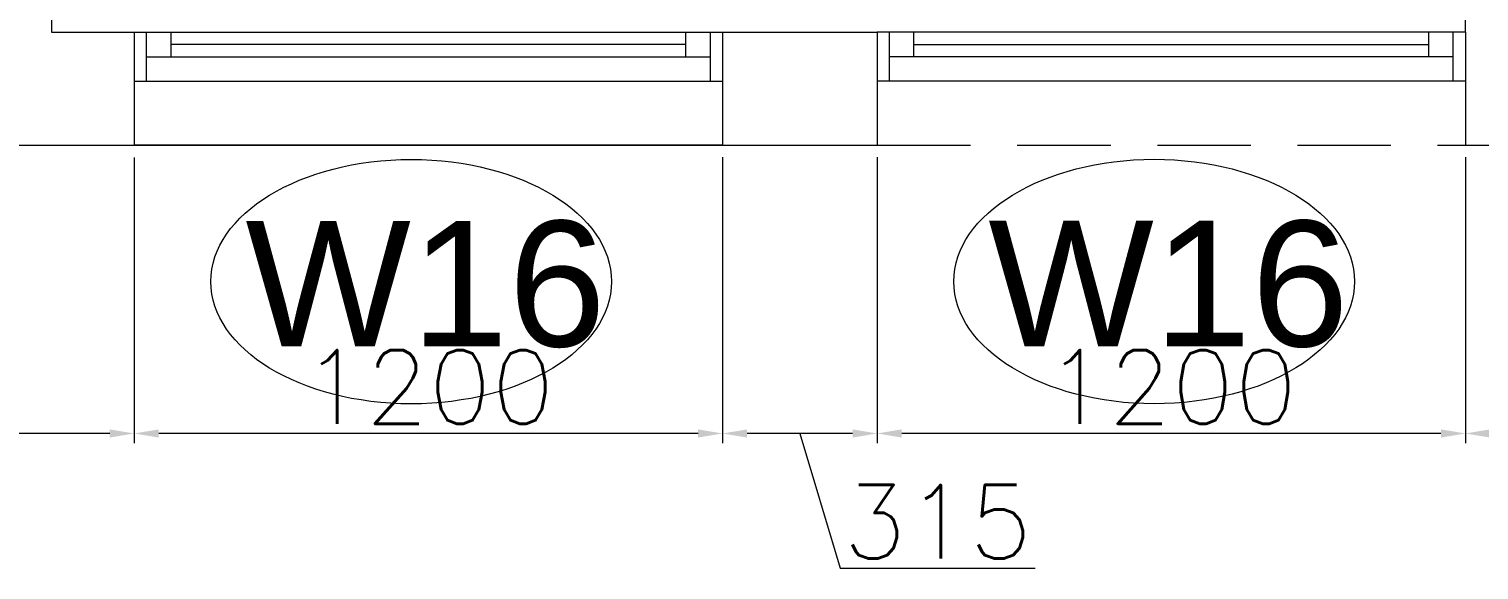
# Model space of a CAD drawing. Header units: millimetres. Extents: x -2143172 to 5255, y -610845 to 279739.
# Drawn here: x -1157859 to -1154901, y -596085 to -594981 of the extents above; entities that cross this region are included whole.
import ezdxf

# ---------------------------------------------------------------- set-up
doc = ezdxf.new("R2010")
doc.units = ezdxf.units.MM
doc.header["$LTSCALE"] = 30
doc.linetypes.add('HIDDEN', pattern=[9.525, 6.35, -3.175])
doc.linetypes.add('HIDDEN2', pattern=[0.1875, 0.125, -0.0625])
doc.layers.get('0').update_dxf_attribs({"lineweight": 5})
doc.layers.get('Defpoints').update_dxf_attribs({"lineweight": 5})
for name, color, linetype, lineweight in [('Al Window tag', 5, 'Continuous', 5), ('Aluminum', 7, 'Continuous', 5), ('dims.', 152, 'Continuous', 5), ('Proj', 7, 'HIDDEN2', 5), ('Walls', 32, 'Continuous', 5)]:
    doc.layers.add(name, color=color, linetype=linetype, lineweight=lineweight)
doc.styles.add('SIMPLEX', font='SIMPLEX.shx', dxfattribs={"height": 150})
doc.styles.add('TTLB-A0-JeddahDP$0$swis721', font='swiss.ttf')
doc.dimstyles.new('Buk', dxfattribs={"dimtxt": 150, "dimasz": 50, "dimexe": 20, "dimexo": 25, "dimgap": 20, "dimtad": 1, "dimdec": 0, "dimrnd": 5, "dimdsep": 46, "dimtxsty": 'SIMPLEX', "dimcen": 0, "dimdle": 20, "dimclrd": 256, "dimclre": 256, "dimclrt": 256, "dimadec": 0, "dimazin": 0, "dimtfac": 0.0075, "dimtdec": 0, "dimtmove": 1, "dimatfit": 2, "dimldrblk": 'ARCHTICK', "dimfxl": 1, "dimtolj": 1, "dimtzin": 0, "dimlwd": -1, "dimlwe": -1, "dimarcsym": 0})

# ---------------------------------------------------------------- blocks, each defined once
blk = doc.blocks.new('*D800')
at = {"layer": 'Defpoints', "color": 0, "transparency": 16777216}
for p in [(-1154928.7, -595218.1), (-1154000.6, -595218.1), (-1154928.7, -595806.4)]:
    blk.add_point(p, dxfattribs=at)
at = {"layer": 'dims.', "linetype": 'Continuous', "transparency": 16777216}
for p, q in [((-1154928.7, -595243.1), (-1154928.7, -595826.4)), ((-1154000.6, -595243.1), (-1154000.6, -595826.4))]:
    blk.add_line(p, q, dxfattribs=at)
at = {"layer": 'dims.', "transparency": 16777216}
blk.add_line((-1154050.6, -595806.4), (-1154878.7, -595806.4), dxfattribs=at)
for points in [[(-1154878.7, -595798.1), (-1154878.7, -595814.7), (-1154928.7, -595806.4)], [(-1154050.6, -595798.1), (-1154050.6, -595814.7), (-1154000.6, -595806.4)]]:
    blk.add_solid(points, dxfattribs=at)
at = {"layer": 'dims.', "transparency": 16777216, "insert": (-1154464.6, -595711.4), "char_height": 150, "attachment_point": 5, "style": 'SIMPLEX'}
blk.add_mtext('\\A1;930', dxfattribs=at)
blk = doc.blocks.new('_ArchTick')
at = {"color": 0, "linetype": 'ByBlock', "const_width": 0.15}
blk.add_lwpolyline([(-0.5, -0.5), (0.5, 0.5)], dxfattribs=at)
blk = doc.blocks.new('*D801')
at = {"layer": 'Defpoints', "color": 0, "transparency": 16777216}
for p in [(-1156128.7, -595218.1), (-1154928.7, -595218.1), (-1156128.7, -595806.4)]:
    blk.add_point(p, dxfattribs=at)
at = {"layer": 'dims.', "linetype": 'Continuous', "transparency": 16777216}
for p, q in [((-1156128.7, -595243.1), (-1156128.7, -595826.4)), ((-1154928.7, -595243.1), (-1154928.7, -595826.4))]:
    blk.add_line(p, q, dxfattribs=at)
at = {"layer": 'dims.', "transparency": 16777216}
blk.add_line((-1154978.7, -595806.4), (-1156078.7, -595806.4), dxfattribs=at)
for points in [[(-1156078.7, -595798.1), (-1156078.7, -595814.7), (-1156128.7, -595806.4)], [(-1154978.7, -595798.1), (-1154978.7, -595814.7), (-1154928.7, -595806.4)]]:
    blk.add_solid(points, dxfattribs=at)
at = {"layer": 'dims.', "transparency": 16777216, "insert": (-1155528.7, -595711.4), "char_height": 150, "attachment_point": 5, "style": 'SIMPLEX'}
blk.add_mtext('\\A1;1200', dxfattribs=at)
blk = doc.blocks.new('*D802')
at = {"layer": 'Defpoints', "color": 0, "transparency": 16777216}
for p in [(-1156444, -595218.1), (-1156128.7, -595218.1), (-1156444, -595806.4)]:
    blk.add_point(p, dxfattribs=at)
at = {"layer": 'dims.', "linetype": 'Continuous', "transparency": 16777216}
for p, q in [((-1156444, -595243.1), (-1156444, -595826.4)), ((-1156128.7, -595243.1), (-1156128.7, -595826.4))]:
    blk.add_line(p, q, dxfattribs=at)
at = {"layer": 'dims.', "transparency": 16777216}
for p, q in [((-1156178.7, -595806.4), (-1156394, -595806.4)), ((-1156286.4, -595806.4), (-1156203.9, -596081.4)), ((-1156203.9, -596081.4), (-1155806.7, -596081.4))]:
    blk.add_line(p, q, dxfattribs=at)
for points in [[(-1156394, -595798.1), (-1156394, -595814.7), (-1156444, -595806.4)], [(-1156178.7, -595798.1), (-1156178.7, -595814.7), (-1156128.7, -595806.4)]]:
    blk.add_solid(points, dxfattribs=at)
at = {"layer": 'dims.', "transparency": 16777216, "insert": (-1156005.3, -595986.4), "char_height": 150, "attachment_point": 5, "style": 'SIMPLEX'}
blk.add_mtext('\\A1;315', dxfattribs=at)
blk = doc.blocks.new('*D803')
at = {"layer": 'Defpoints', "color": 0, "transparency": 16777216}
for p in [(-1157644, -595218.3), (-1156444, -595218.1), (-1157644, -595806.4)]:
    blk.add_point(p, dxfattribs=at)
at = {"layer": 'dims.', "linetype": 'Continuous', "transparency": 16777216}
for p, q in [((-1157644, -595243.3), (-1157644, -595826.4)), ((-1156444, -595243.1), (-1156444, -595826.4))]:
    blk.add_line(p, q, dxfattribs=at)
at = {"layer": 'dims.', "transparency": 16777216}
blk.add_line((-1156494, -595806.4), (-1157594, -595806.4), dxfattribs=at)
for points in [[(-1157594, -595798.1), (-1157594, -595814.7), (-1157644, -595806.4)], [(-1156494, -595798.1), (-1156494, -595814.7), (-1156444, -595806.4)]]:
    blk.add_solid(points, dxfattribs=at)
at = {"layer": 'dims.', "transparency": 16777216, "insert": (-1157044, -595711.4), "char_height": 150, "attachment_point": 5, "style": 'SIMPLEX'}
blk.add_mtext('\\A1;1200', dxfattribs=at)
blk = doc.blocks.new('*D804')
at = {"layer": 'Defpoints', "color": 0, "transparency": 16777216}
for p in [(-1159999, -595218.1), (-1157644, -595218.3), (-1159999, -595806.4)]:
    blk.add_point(p, dxfattribs=at)
at = {"layer": 'dims.', "linetype": 'Continuous', "transparency": 16777216}
for p, q in [((-1159999, -595243.1), (-1159999, -595826.4)), ((-1157644, -595243.3), (-1157644, -595826.4))]:
    blk.add_line(p, q, dxfattribs=at)
at = {"layer": 'dims.', "transparency": 16777216}
blk.add_line((-1157694, -595806.4), (-1159949, -595806.4), dxfattribs=at)
for points in [[(-1159949, -595798.1), (-1159949, -595814.7), (-1159999, -595806.4)], [(-1157694, -595798.1), (-1157694, -595814.7), (-1157644, -595806.4)]]:
    blk.add_solid(points, dxfattribs=at)
at = {"layer": 'dims.', "transparency": 16777216, "insert": (-1158821.5, -595711.4), "char_height": 150, "attachment_point": 5, "style": 'SIMPLEX'}
blk.add_mtext('\\A1;2355', dxfattribs=at)
blk = doc.blocks.new('A$C3BB820D7')
at = {"layer": 'Al Window tag'}
blk.add_ellipse((0, 0), major_axis=(408.6, 0), ratio=0.610025, dxfattribs=at)
at = {"layer": 'Al Window tag', "insert": (-338.2, 123.8, 0), "char_height": 256, "attachment_point": 1, "style": 'TTLB-A0-JeddahDP$0$swis721'}
blk.add_mtext_dynamic_manual_height_columns('W16', width=1569.457, gutter_width=9406.5, heights=[480.3], dxfattribs=at)

msp = doc.modelspace()

# ---------------------------------------------------------------- linework, layer by layer
at = {"layer": 'Aluminum', "color": 241, "true_color": 0xf7abae}
for p, q in [((-1157644, -594988.3, 0.1), (-1156444, -594988.1, 0.1)), ((-1157619, -595088.1, 0.1), (-1157619, -594988.1, 0.1)), ((-1157569, -595038.1, 0.1), (-1157569, -594988.1, 0.1)), ((-1156519, -595038.1, 0.1), (-1156519, -594988.1, 0.1)), ((-1156469, -595088.1, 0.1), (-1156469, -594988.1, 0.1)), ((-1156519, -595013.1, 0.1), (-1157569, -595013.1, 0.1)), ((-1157619, -595038.1, 0.1), (-1156469, -595038.1, 0.1)), ((-1157644, -595088.1, 0.1), (-1156444, -595088.1, 0.1)), ((-1156444, -595218.1, 0.1), (-1157644, -595218.1, 0.1))]:
    msp.add_line(p, q, dxfattribs=at)
at = {"layer": 'Aluminum'}
for p, q in [((-1154928.7, -594988.1, 0.1), (-1156128.7, -594988.1, 0.1)), ((-1156103.7, -595088.1, 0.1), (-1156103.7, -594988.1, 0.1)), ((-1156053.7, -595038.1, 0.1), (-1156053.7, -594988.1, 0.1)), ((-1155003.7, -595038.1, 0.1), (-1155003.7, -594988.1, 0.1)), ((-1154953.7, -595088.1, 0.1), (-1154953.7, -594988.1, 0.1)), ((-1156053.7, -595013.1, 0.1), (-1155003.7, -595013.1, 0.1)), ((-1154953.7, -595038.1, 0.1), (-1156103.7, -595038.1, 0.1)), ((-1154928.7, -595088.1, 0.1), (-1156128.7, -595088.1, 0.1))]:
    msp.add_line(p, q, dxfattribs=at)
at = {"layer": 'Proj', "linetype": 'HIDDEN'}
msp.add_line((-1156128.7, -595218.1, 0.1), (-1154928.7, -595218.1, 0.1), dxfattribs=at)
at = {"layer": 'Walls'}
for p, q in [((-1157812.5, -591578.1, 0.1), (-1157812.5, -594988.1, 0.1)), ((-1154928.7, -594988.1, 0.1), (-1154928.7, -594599, 0.1)), ((-1157812.5, -594988.1, 0.1), (-1156128.7, -594988.1, 0.1)), ((-1157644, -594988.3, 0.1), (-1157644, -595218.3, 0.1)), ((-1156444, -594988.1, 0.1), (-1156444, -595218.1, 0.1)), ((-1156128.7, -594988.1, 0.1), (-1156128.7, -595218.1, 0.1)), ((-1156128.7, -594988.1, 0.1), (-1156128.7, -595218.1, 0.1)), ((-1154928.7, -594988.1, 0.1), (-1154928.7, -595218.1, 0.1)), ((-1159999, -595218.1, 0.1), (-1156128.7, -595218.1, 0.1)), ((-1154928.7, -595218.1, 0.1), (-1154000.6, -595218.1, 0.1))]:
    msp.add_line(p, q, dxfattribs=at)

# ---------------------------------------------------------------- block references
at = {"layer": 'Al Window tag'}
for p in [(-1157079.1, -595496.7, 0.3), (-1155563.8, -595496.5, 0.3)]:
    msp.add_blockref('A$C3BB820D7', p, dxfattribs=at)

# ---------------------------------------------------------------- dimensions: what is measured, and where the dimension line sits
at = {"layer": 'dims.'}
for base, p1, p2, picture, middle in [((-1159999, -595806.4, 0.1), (-1157644, -595218.3, 0.1), (-1159999, -595218.1, 0.1), '*D804', (-1158821.5, -595711.4, 0.1)), ((-1157644, -595806.4, 0.1), (-1156444, -595218.1, 0.1), (-1157644, -595218.3, 0.1), '*D803', (-1157044, -595711.4, 0.1)), ((-1156444, -595806.4, 0.1), (-1156128.7, -595218.1, 0.1), (-1156444, -595218.1, 0.1), '*D802', (-1156183.9, -595986.4, 0.1)), ((-1156128.7, -595806.4, 0.1), (-1154928.7, -595218.1, 0.1), (-1156128.7, -595218.1, 0.1), '*D801', (-1155528.7, -595711.4, 0.1)), ((-1154928.7, -595806.4, 0.1), (-1154000.6, -595218.1, 0.1), (-1154928.7, -595218.1, 0.1), '*D800', (-1154464.6, -595711.4, 0.1))]:
    dim = msp.add_linear_dim(base=base, p1=p1, p2=p2, dimstyle='Buk', dxfattribs=at)
    dim.commit()
    dim.dimension.update_dxf_attribs({"geometry": picture, "text_midpoint": middle})

doc.saveas('drawing.dxf')
